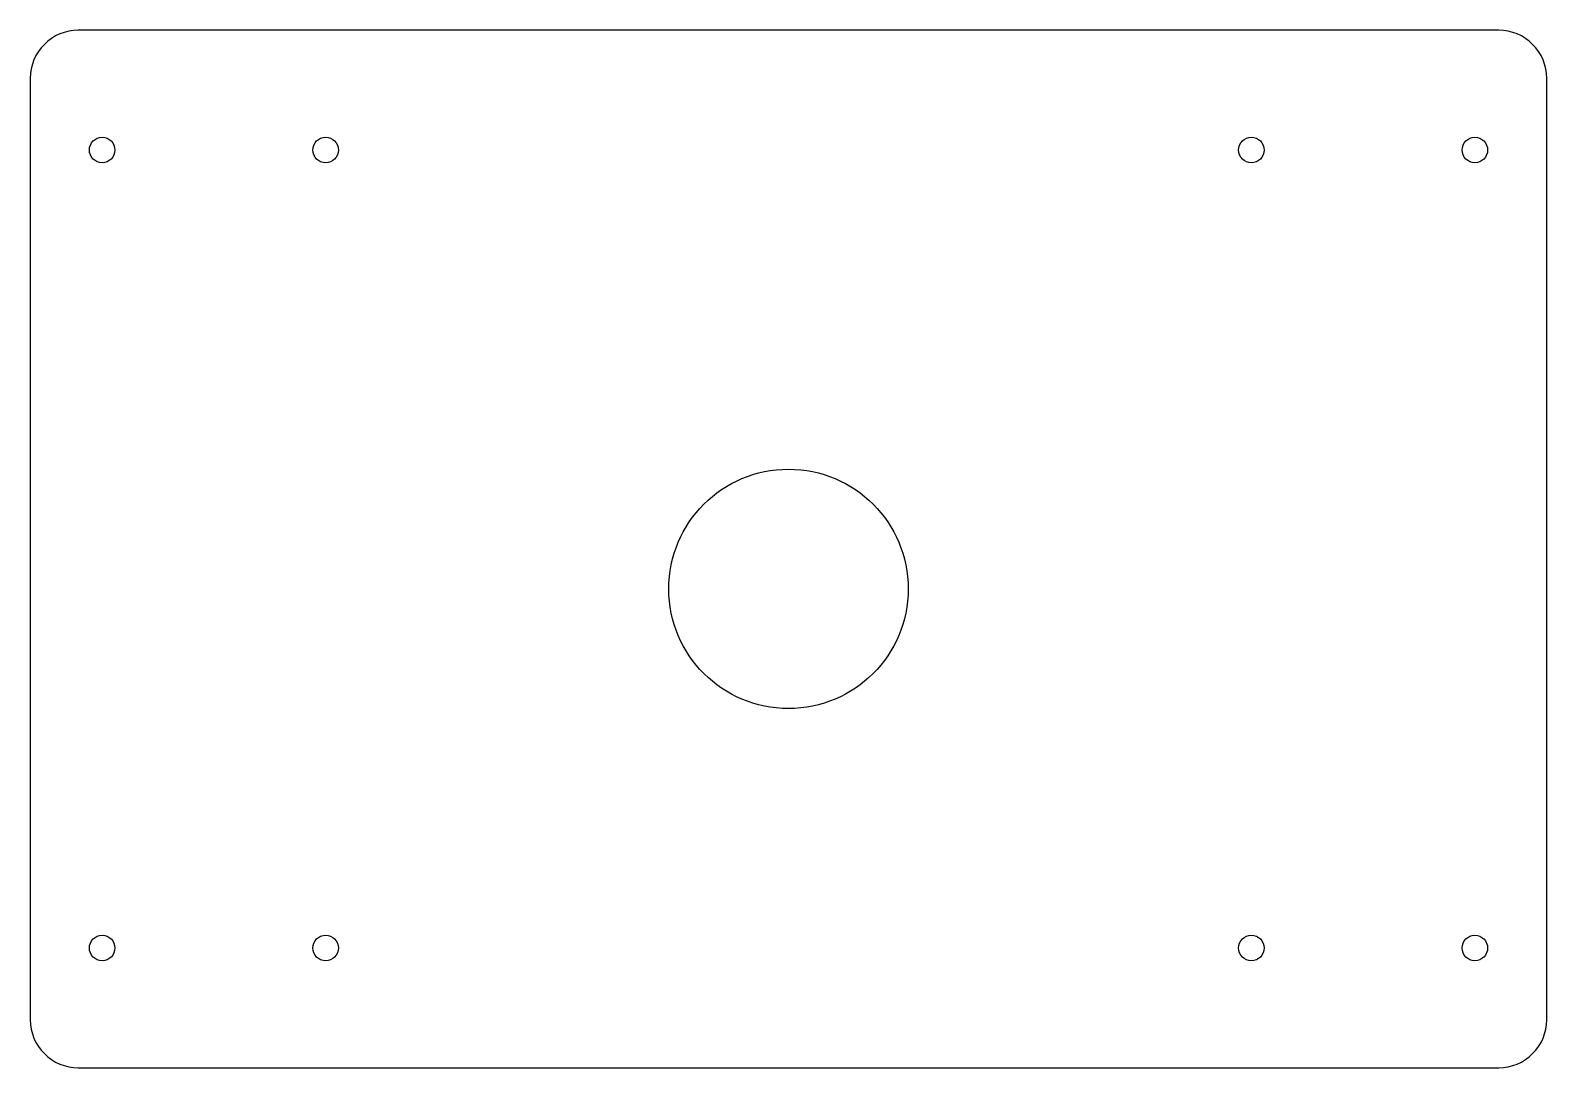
# Model space of a CAD drawing. Header units: millimetres. Extents: x 0 to 190, y 0 to 130.
import ezdxf

# ---------------------------------------------------------------- set-up
doc = ezdxf.new("R2010")
doc.units = ezdxf.units.MM
doc.layers.add('CUT_INNER', color=1, linetype='Continuous')
doc.layers.add('CUT_OUTER', color=7, linetype='Continuous')

msp = doc.modelspace()

# ---------------------------------------------------------------- linework, layer by layer
at = {"layer": 'CUT_INNER'}
for centre, radius in [((9, 115), 1.6), ((37, 115), 1.6), ((153, 115), 1.6), ((181, 115), 1.6), ((95, 60), 15), ((9, 15), 1.6), ((37, 15), 1.6), ((153, 15), 1.6), ((181, 15), 1.6)]:
    msp.add_circle(centre, radius, dxfattribs=at)
at = {"layer": 'CUT_OUTER'}
msp.add_lwpolyline([(6, 0), (184, 0, 0.414214), (190, 6), (190, 124, 0.414214), (184, 130), (6, 130, 0.414214), (0, 124), (0, 6, 0.414214)], format="xyb", close=True, dxfattribs=at)

doc.saveas('drawing.dxf')
